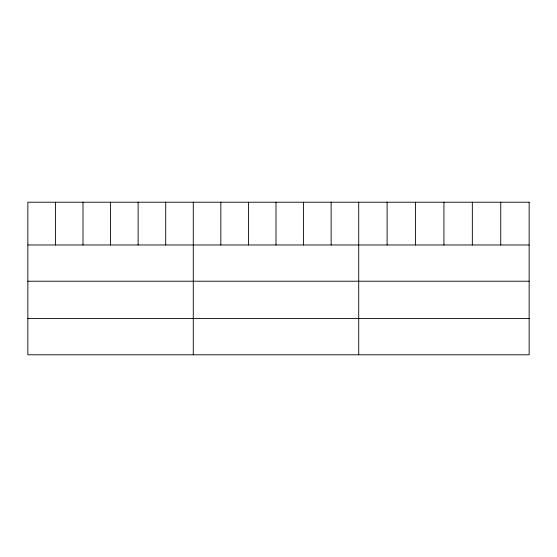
<?xml version="1.0" encoding="UTF-8"?>
<svg xmlns="http://www.w3.org/2000/svg" width="557" height="557" viewBox="0 0 557 557"><rect width="100%" height="100%" fill="white"/><g stroke="black" fill="none" stroke-linecap="round" stroke-linejoin="round"><path stroke-width="0.84" d="M27.85 244.976L529.15 244.976M27.85 281.215L529.15 281.215M27.85 318.548L529.15 318.548M500.743 202.212L500.743 244.976M472.336 202.212L472.336 244.976M443.929 202.212L443.929 244.976M415.522 202.212L415.522 244.976M387.115 202.212L387.115 244.976M358.708 202.212L358.708 354.788M331.137 202.212L331.137 244.976M303.565 202.212L303.565 244.976M275.993 202.212L275.993 244.976M248.422 202.212L248.422 244.976M220.851 202.212L220.851 244.976M193.279 202.212L193.279 354.788M165.708 202.212L165.708 244.976M138.136 202.212L138.136 244.976M110.565 202.212L110.565 244.976M82.993 202.212L82.993 244.976M55.422 202.212L55.422 244.976M529.15 202.212L27.85 202.212L27.85 354.788L529.15 354.788L529.15 202.212"/></g></svg>
